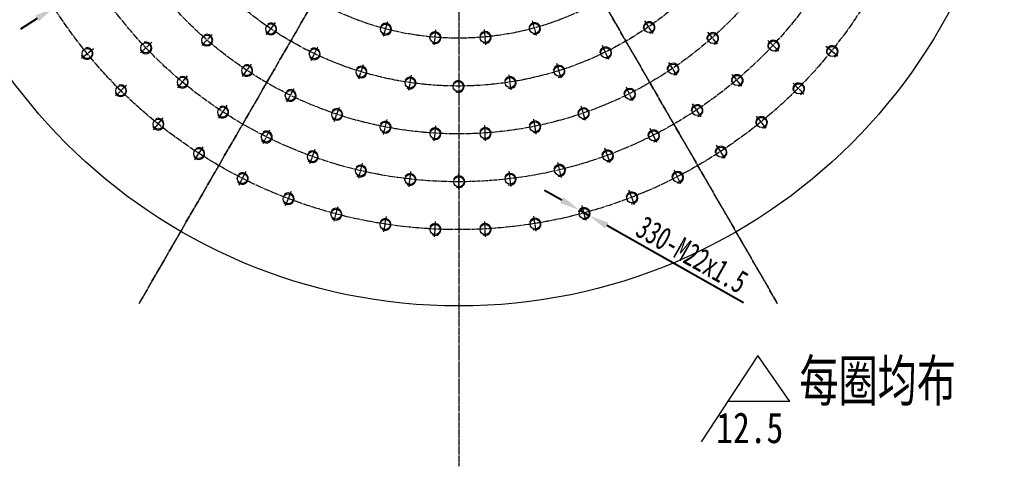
# Model space of a CAD drawing. Header units: millimetres. Extents: x 132745 to 150447, y -25377 to -12762.
# Drawn here: x 143511 to 145379, y -22705 to -21866 of the extents above; entities that cross this region are included whole.
import ezdxf

# ---------------------------------------------------------------- set-up
doc = ezdxf.new("R2010")
doc.units = ezdxf.units.MM
doc.header["$PDSIZE"] = -5
doc.linetypes.add('AD_LTYPE1 0 mm', pattern=[16, 13, -1, 1, -1])
doc.layers.get('0').update_dxf_attribs({"lineweight": 35})
doc.layers.get('Defpoints').update_dxf_attribs({"lineweight": 18})
doc.layers.add('cdr_dim', color=7, linetype='Continuous', lineweight=18)
doc.layers.add('cdr_dwg1', color=4, linetype='Continuous', lineweight=18, true_color=0x00ffff)
doc.layers.add('cdr_dwg3', color=1, linetype='AD_LTYPE1 0 mm', lineweight=18, true_color=0xff0000)
doc.styles.add('HZ', font='simfang.ttf', dxfattribs={"width": 0.7})
doc.styles.add('ROMAND', font='simfang.ttf', dxfattribs={"width": 0.8})
doc.dimstyles.new('UserStyle1', dxfattribs={"dimtxt": 43.338532, "dimasz": 37.5, "dimexe": 18.75, "dimexo": 0, "dimgap": 9.375, "dimtad": 1, "dimdec": 0, "dimrnd": 1, "dimtxsty": 'HZ', "dimblk1": 'CLOSED', "dimblk2": 'CLOSED', "dimcen": 0, "dimdle": 75, "dimclrd": 256, "dimclre": 256, "dimclrt": 256, "dimadec": 0, "dimazin": 0, "dimtfac": 1, "dimtdec": 3, "dimtmove": 0, "dimatfit": 3, "dimldrblk": 'CLOSED', "dimfxl": 1, "dimtolj": 1, "dimarcsym": 0})

# ---------------------------------------------------------------- blocks, each defined once
blk = doc.blocks.new('*D42')
at = {"layer": 'cdr_dim', "linetype": 'Continuous', "lineweight": -2}
for p, q in [((144529.7, -22204.5), (144497, -22186.1)), ((144562.3, -22223), (144581.4, -22233.9)), ((144870.7, -22397.8), (144614, -22252.4))]:
    blk.add_line(p, q, dxfattribs=at)
at = {"layer": 'cdr_dim', "linetype": 'Continuous'}
for points in [[(144532.7, -22199.1), (144526.6, -22210), (144562.3, -22223)], [(144617.1, -22246.9), (144611, -22257.8), (144581.4, -22233.9)]]:
    blk.add_solid(points, dxfattribs=at)
at = {"layer": 'Defpoints', "color": 0, "linetype": 'Continuous'}
for p in [(144562.3, -22223), (144581.4, -22233.9)]:
    blk.add_point(p, dxfattribs=at)
at = {"layer": 'cdr_dim', "linetype": 'Continuous', "insert": (144774.2, -22307), "char_height": 43.339, "attachment_point": 5, "rotation": 330.4588, "style": 'HZ'}
blk.add_mtext('\\A1;330-M22x1.5', dxfattribs=at)
blk = doc.blocks.new('_CLOSED')
at = {"color": 0, "linetype": 'ByBlock', "lineweight": -2}
for p, q in [((-1, 0.166667), (0, 0)), ((-1, 0.166667), (-1, -0.166667)), ((0, 0), (-1, -0.166667)), ((0, 0), (-1, 0))]:
    blk.add_line(p, q, dxfattribs=at)
blk = doc.blocks.new('*D43')
at = {"layer": 'cdr_dim', "linetype": 'Continuous', "lineweight": -2}
for p, q in [((145278.6, -20760.2), (145126.1, -20857.1)), ((143575.2, -21842.6), (145094.4, -20877.2)), ((143543.6, -21862.7), (143511.9, -21882.8))]:
    blk.add_line(p, q, dxfattribs=at)
at = {"layer": 'cdr_dim', "linetype": 'Continuous'}
for points in [[(145122.7, -20851.9), (145129.4, -20862.4), (145094.4, -20877.2)], [(143540.2, -21857.5), (143546.9, -21868), (143575.2, -21842.6)]]:
    blk.add_solid(points, dxfattribs=at)
at = {"layer": 'Defpoints', "color": 0, "linetype": 'Continuous'}
for p in [(145094.4, -20877.2), (143575.2, -21842.6)]:
    blk.add_point(p, dxfattribs=at)
at = {"layer": 'cdr_dim', "linetype": 'Continuous', "insert": (145200.9, -20771.4), "char_height": 43.339, "attachment_point": 5, "rotation": 32.4336, "style": 'HZ'}
blk.add_mtext('\\A1;%%C1800', dxfattribs=at)
blk = doc.blocks.new('*D53')
at = {"layer": 'cdr_dim', "linetype": 'Continuous', "lineweight": -2}
for p, q in [((144335.9, -20189), (144335.9, -20108.3)), ((143735.2, -20321.3), (143709.1, -20276.2))]:
    blk.add_line(p, q, dxfattribs=at)
for start, end in [(91.7401, 103.1665), (106.8494, 118.2599)]:
    blk.add_arc((144335.9, -21361.8), 1234.8, start, end, dxfattribs=at)
at = {"layer": 'cdr_dim', "linetype": 'Continuous'}
for points in [[(144298.3, -20121.3), (144298.5, -20133.8), (144335.9, -20127)], [(143754.3, -20279.7), (143748.2, -20268.7), (143718.5, -20292.4)]]:
    blk.add_solid(points, dxfattribs=at)
at = {"layer": 'Defpoints', "color": 0, "linetype": 'Continuous'}
for p in [(144121.5, -20145.8), (144335.9, -20189), (143735.2, -20321.3), (144934.5, -22398.6), (144335.9, -22704.6)]:
    blk.add_point(p, dxfattribs=at)
at = {"layer": 'cdr_dim', "linetype": 'Continuous', "insert": (144016.3, -20169.1), "char_height": 43.34, "attachment_point": 5, "style": 'HZ'}
blk.add_mtext('\\A1;30%%D', dxfattribs=at)
blk = doc.blocks.new('*D54')
at = {"layer": 'cdr_dim', "linetype": 'Continuous', "lineweight": -2}
for p, q in [((144335.9, -20189), (144335.9, -20109)), ((144934.5, -20321.3), (144960.5, -20276.3))]:
    blk.add_line(p, q, dxfattribs=at)
for start, end in [(76.8402, 88.2535), (61.7465, 73.1438)]:
    blk.add_arc((144335.9, -21358), 1230.3, start, end, dxfattribs=at)
at = {"layer": 'cdr_dim', "linetype": 'Continuous'}
for points in [[(144373.3, -20134.6), (144373.5, -20122.1), (144335.9, -20127.7)], [(144921.4, -20268.8), (144915.3, -20279.8), (144951.1, -20292.6)]]:
    blk.add_solid(points, dxfattribs=at)
at = {"layer": 'Defpoints', "color": 0, "linetype": 'Continuous'}
for p in [(144335.9, -20189), (144756.7, -20201.9), (144934.5, -20321.3), (143735.2, -22398.6), (144335.9, -22704.6)]:
    blk.add_point(p, dxfattribs=at)
at = {"layer": 'cdr_dim', "linetype": 'Continuous', "insert": (144654.4, -20169.7), "char_height": 43.34, "attachment_point": 5, "style": 'HZ'}
blk.add_mtext('\\A1;30%%D', dxfattribs=at)

msp = doc.modelspace()

# ---------------------------------------------------------------- linework, layer by layer
at = {"layer": 'cdr_dim', "linetype": 'Continuous'}
for p, q in [((144897.883, -22496.316), (144791.335, -22658.785)), ((144958.206, -22582.923), (144897.883, -22496.316)), ((144958.206, -22582.923), (144841.325, -22582.923))]:
    msp.add_line(p, q, dxfattribs=at)
for centre, start, end in [((143982.497, -21882.648), 210, 120), ((144198.256, -21883.107), 230, 140), ((144478.289, -21881.848), 260, 170), ((144693.388, -21879.896), 278.571429, 188.571429), ((143862.382, -21903.605), 202.5, 112.5), ((144291.196, -21899.064), 240, 150), ((144385.496, -21898.64), 250, 160), ((144813.138, -21900.383), 285, 195), ((143747.71, -21918.237), 196.666667, 106.666667), ((144611.898, -21927.365), 270, 180), ((144927.488, -21914.685), 290, 200), ((145037.657, -21925.042), 294, 204), ((143637.261, -21928.835), 192, 102), ((144064.351, -21929.486), 218.571429, 128.571429), ((143937.397, -21960.763), 210, 120), ((144152.272, -21963.6), 227.142857, 137.142857), ((144524.244, -21962.16), 261.428571, 171.428571), ((144738.512, -21958.049), 277.5, 187.5), ((143816.502, -21982.75), 203.333333, 113.333333), ((144432.382, -21983.501), 252.857143, 162.857143), ((144859.085, -21979.611), 283.333333, 193.333333), ((143700.555, -21998.748), 198, 108), ((144244.296, -21984.229), 235.714286, 145.714286), ((144334.837, -21990.915), 243.905714, 153.905714), ((144974.742, -21995.297), 288, 198), ((144019.231, -22007.641), 217.5, 127.5), ((144656.998, -22005.48), 270, 180), ((143892.32, -22038.839), 210, 120), ((144783.607, -22036.156), 276.666667, 186.666667), ((144106.484, -22043.436), 225, 135), ((144569.989, -22041.866), 262.5, 172.5), ((144904.829, -22058.591), 282, 192), ((143770.811, -22061.663), 204, 114), ((144197.662, -22067.537), 232.5, 142.5), ((144478.976, -22066.584), 255, 165), ((143974.136, -22085.748), 216.666667, 126.666667), ((144291.206, -22079.53), 240, 150), ((144385.516, -22079.21), 247.5, 157.5), ((144702.075, -22083.557), 270, 180), ((144828.682, -22114.231), 276, 186), ((143847.258, -22116.889), 210, 120), ((144060.844, -22122.841), 223.333333, 133.333333), ((144615.591, -22121.171), 263.333333, 173.333333), ((144151.273, -22149.618), 230, 140), ((144525.325, -22148.491), 256.666667, 166.666667), ((143929.059, -22163.822), 216, 126), ((144244.199, -22165.715), 236.666667, 146.666667), ((144335.923, -22169.928), 243.333333, 153.333333), ((144432.498, -22165.148), 250, 160), ((144747.137, -22161.606), 270, 180), ((144015.317, -22201.947), 222, 132), ((144661.086, -22200.198), 264, 174), ((144105.088, -22230.847), 228, 138), ((144571.473, -22229.583), 258, 168), ((144197.388, -22250.204), 234, 144), ((144291.206, -22259.808), 240, 150), ((144385.514, -22259.553), 246, 156), ((144479.279, -22249.441), 252, 162)]:
    msp.add_arc(centre, 11, start, end, dxfattribs=at)
at = {"layer": 'cdr_dwg1', "linetype": 'Continuous'}
for centre, radius in [((144335.923, -21359.929), 1043.5), ((143982.497, -21882.648), 9.5), ((144198.256, -21883.107), 9.5), ((144478.289, -21881.848), 9.5), ((144693.388, -21879.896), 9.5), ((143862.382, -21903.605), 9.5), ((144291.196, -21899.064), 9.5), ((144385.496, -21898.64), 9.5), ((144813.138, -21900.383), 9.5), ((143747.71, -21918.237), 9.5), ((144927.488, -21914.685), 9.5), ((145037.657, -21925.042), 9.5), ((143637.261, -21928.835), 9.5), ((144064.351, -21929.486), 9.5), ((144611.898, -21927.365), 9.5), ((143937.397, -21960.763), 9.5), ((144152.272, -21963.6), 9.5), ((144524.244, -21962.16), 9.5), ((144738.512, -21958.049), 9.5), ((144859.085, -21979.611), 9.5), ((143700.555, -21998.748), 9.5), ((143816.502, -21982.75), 9.5), ((144244.296, -21984.229), 9.5), ((144334.837, -21990.915), 9.5), ((144432.382, -21983.501), 9.5), ((144974.742, -21995.297), 9.5), ((144019.231, -22007.641), 9.5), ((144656.998, -22005.48), 9.5), ((144783.607, -22036.156), 9.5), ((143892.32, -22038.839), 9.5), ((144106.484, -22043.436), 9.5), ((144569.989, -22041.866), 9.5), ((143770.811, -22061.663), 9.5), ((144197.662, -22067.537), 9.5), ((144478.976, -22066.584), 9.5), ((144904.829, -22058.591), 9.5), ((143974.136, -22085.748), 9.5), ((144291.206, -22079.53), 9.5), ((144385.516, -22079.21), 9.5), ((144702.075, -22083.557), 9.5), ((143847.258, -22116.889), 9.5), ((144060.844, -22122.841), 9.5), ((144615.591, -22121.171), 9.5), ((144828.682, -22114.231), 9.5), ((144151.273, -22149.618), 9.5), ((144525.325, -22148.491), 9.5), ((143929.059, -22163.822), 9.5), ((144244.199, -22165.715), 9.5), ((144432.498, -22165.148), 9.5), ((144747.137, -22161.606), 9.5), ((144335.923, -22169.928), 9.5), ((144015.317, -22201.947), 9.5), ((144661.086, -22200.198), 9.5), ((144105.088, -22230.847), 9.5), ((144571.473, -22229.583), 9.5), ((144197.388, -22250.204), 9.5), ((144291.206, -22259.808), 9.5), ((144385.514, -22259.553), 9.5), ((144479.279, -22249.441), 9.5)]:
    msp.add_circle(centre, radius, dxfattribs=at)
at = {"layer": 'cdr_dwg3', "linetype": 'AD_LTYPE1 0 mm'}
for p, q in [((144335.923, -20189.029), (144335.923, -22704.564)), ((143735.157, -22398.598), (144934.508, -20321.261)), ((144934.508, -22398.598), (143735.157, -20321.261)), ((144934.508, -20321.261), (143735.157, -22398.598)), ((143735.157, -20321.261), (144934.508, -22398.598)), ((143974.459, -21893.85), (143991.144, -21870.598)), ((144194.534, -21896.382), (144202.26, -21868.825)), ((144481.703, -21895.205), (144474.616, -21867.478)), ((144700.878, -21891.47), (144685.329, -21867.444)), ((143852.951, -21913.661), (143872.528, -21892.786)), ((144289.836, -21912.784), (144292.66, -21884.305)), ((144386.539, -21912.388), (144384.374, -21883.851)), ((144821.878, -21911.047), (144803.736, -21888.912)), ((143737.716, -21927.716), (143758.873, -21907.635)), ((144058.073, -21941.76), (144071.106, -21916.281)), ((144617.58, -21939.927), (144605.786, -21913.852)), ((144937.532, -21924.11), (144916.255, -21904.157)), ((145048.334, -21933.743), (145025.717, -21915.323)), ((143626.53, -21937.469), (143649.25, -21919.176)), ((143929.359, -21971.964), (143946.044, -21948.713)), ((144147.893, -21976.673), (144156.983, -21949.536)), ((144527.99, -21975.428), (144520.214, -21947.886)), ((144745.785, -21969.761), (144730.688, -21945.449)), ((143807.677, -21993.325), (143826.36, -21970.923)), ((144241.914, -21997.809), (144246.858, -21969.62)), ((144434.109, -21997.179), (144430.525, -21968.786)), ((144867.967, -21990.138), (144849.15, -21967.85)), ((143690.786, -22008.457), (143711.469, -21987.889)), ((144984.451, -22005.067), (144963.884, -21984.383)), ((144012.724, -22019.796), (144026.231, -21994.565)), ((144662.679, -22018.042), (144650.885, -21991.966)), ((143884.782, -22050.367), (143900.737, -22025.949)), ((144573.983, -22055.062), (144565.693, -22027.67)), ((144791.207, -22047.643), (144775.105, -22023.321)), ((144101.619, -22056.336), (144111.717, -22029.559)), ((144913.463, -22069.323), (144895.17, -22046.602)), ((143762.109, -22072.34), (143780.53, -22049.723)), ((144194.523, -22080.961), (144201.039, -22053.095)), ((144289.846, -22093.249), (144292.67, -22064.77)), ((144385.958, -22092.99), (144385.04, -22064.386)), ((144481.213, -22080.188), (144476.57, -22051.948)), ((143967.987, -22098.073), (143981, -22071.968)), ((144708.29, -22095.849), (144695.12, -22069.821)), ((144836.148, -22125.806), (144820.33, -22101.298)), ((143839.72, -22128.417), (143855.675, -22103.998)), ((144056.168, -22135.797), (144066.062, -22108.357)), ((144620.337, -22134.102), (144610.278, -22106.722)), ((144148.133, -22163.028), (144154.774, -22134.625)), ((144528.538, -22161.885), (144521.726, -22133.523)), ((143922.767, -22176.074), (143936.083, -22150.122)), ((144242.637, -22179.399), (144245.936, -22150.417)), ((144335.961, -22183.702), (144335.873, -22154.533)), ((144434.134, -22178.824), (144430.661, -22149.862)), ((144753.352, -22173.898), (144740.182, -22147.871)), ((144010.341, -22214.79), (144020.871, -22187.588)), ((144665.982, -22213.072), (144655.605, -22185.811)), ((144574.996, -22242.899), (144567.526, -22214.703)), ((144101.482, -22244.14), (144109.11, -22215.986)), ((144481.391, -22263.052), (144476.909, -22234.229)), ((144195.191, -22263.802), (144199.835, -22235.005)), ((144290.442, -22273.561), (144292.051, -22244.436)), ((144386.192, -22273.31), (144384.747, -22244.177))]:
    msp.add_line(p, q, dxfattribs=at)
for radius in [900, 810, 720, 630, 540]:
    msp.add_circle((144334.833, -21359.929), radius, dxfattribs=at)

# ---------------------------------------------------------------- texts
at = {"layer": 'cdr_dim', "linetype": 'Continuous', "attachment_point": 7, "line_spacing_factor": 1.194679}
for s, insert, char_height, width, style in [('每圈均布', (144975.818, -22590.953), 77.0463, 460.66671, 'HZ'), ('12.5', (144819.724, -22662.208), 57.7876, 197.54991, 'ROMAND')]:
    msp.add_mtext(s, dxfattribs=dict(at, insert=insert, char_height=char_height, width=width, style=style))

# ---------------------------------------------------------------- dimensions: what is measured, and where the dimension line sits
at = {"layer": 'cdr_dim', "linetype": 'Continuous'}
for base, line2, picture, middle in [((144121.502, -20145.775), ((143735.157, -20321.261), (144934.508, -22398.598)), '*D53', (144016.333, -20169.09)), ((144756.714, -20201.929), ((144934.508, -20321.261), (143735.157, -22398.598)), '*D54', (144654.351, -20169.654))]:
    dim = msp.add_angular_dim_2l(base=base, line1=((144335.923, -20189.029), (144335.923, -22704.564)), line2=line2, text='30%%D', dimstyle='UserStyle1', override={"dimtih": 1, "dimtoh": 1}, dxfattribs=at)
    dim.commit()
    dim.dimension.update_dxf_attribs({"geometry": picture, "text_midpoint": middle})
for p1, p2, text, picture, middle in [((143575.22, -21842.618), (145094.445, -20877.24), '%%C1800', '*D43', (145200.872, -20771.364)), ((144562.28, -22223.037), (144581.42, -22233.884), '330-M22x1.5', '*D42', (144774.154, -22307.001))]:
    dim = msp.add_diameter_dim_2p(p1=p1, p2=p2, text=text, dimstyle='UserStyle1', dxfattribs=at)
    dim.commit()
    dim.dimension.update_dxf_attribs({"geometry": picture, "text_midpoint": middle})

doc.saveas('drawing.dxf')
